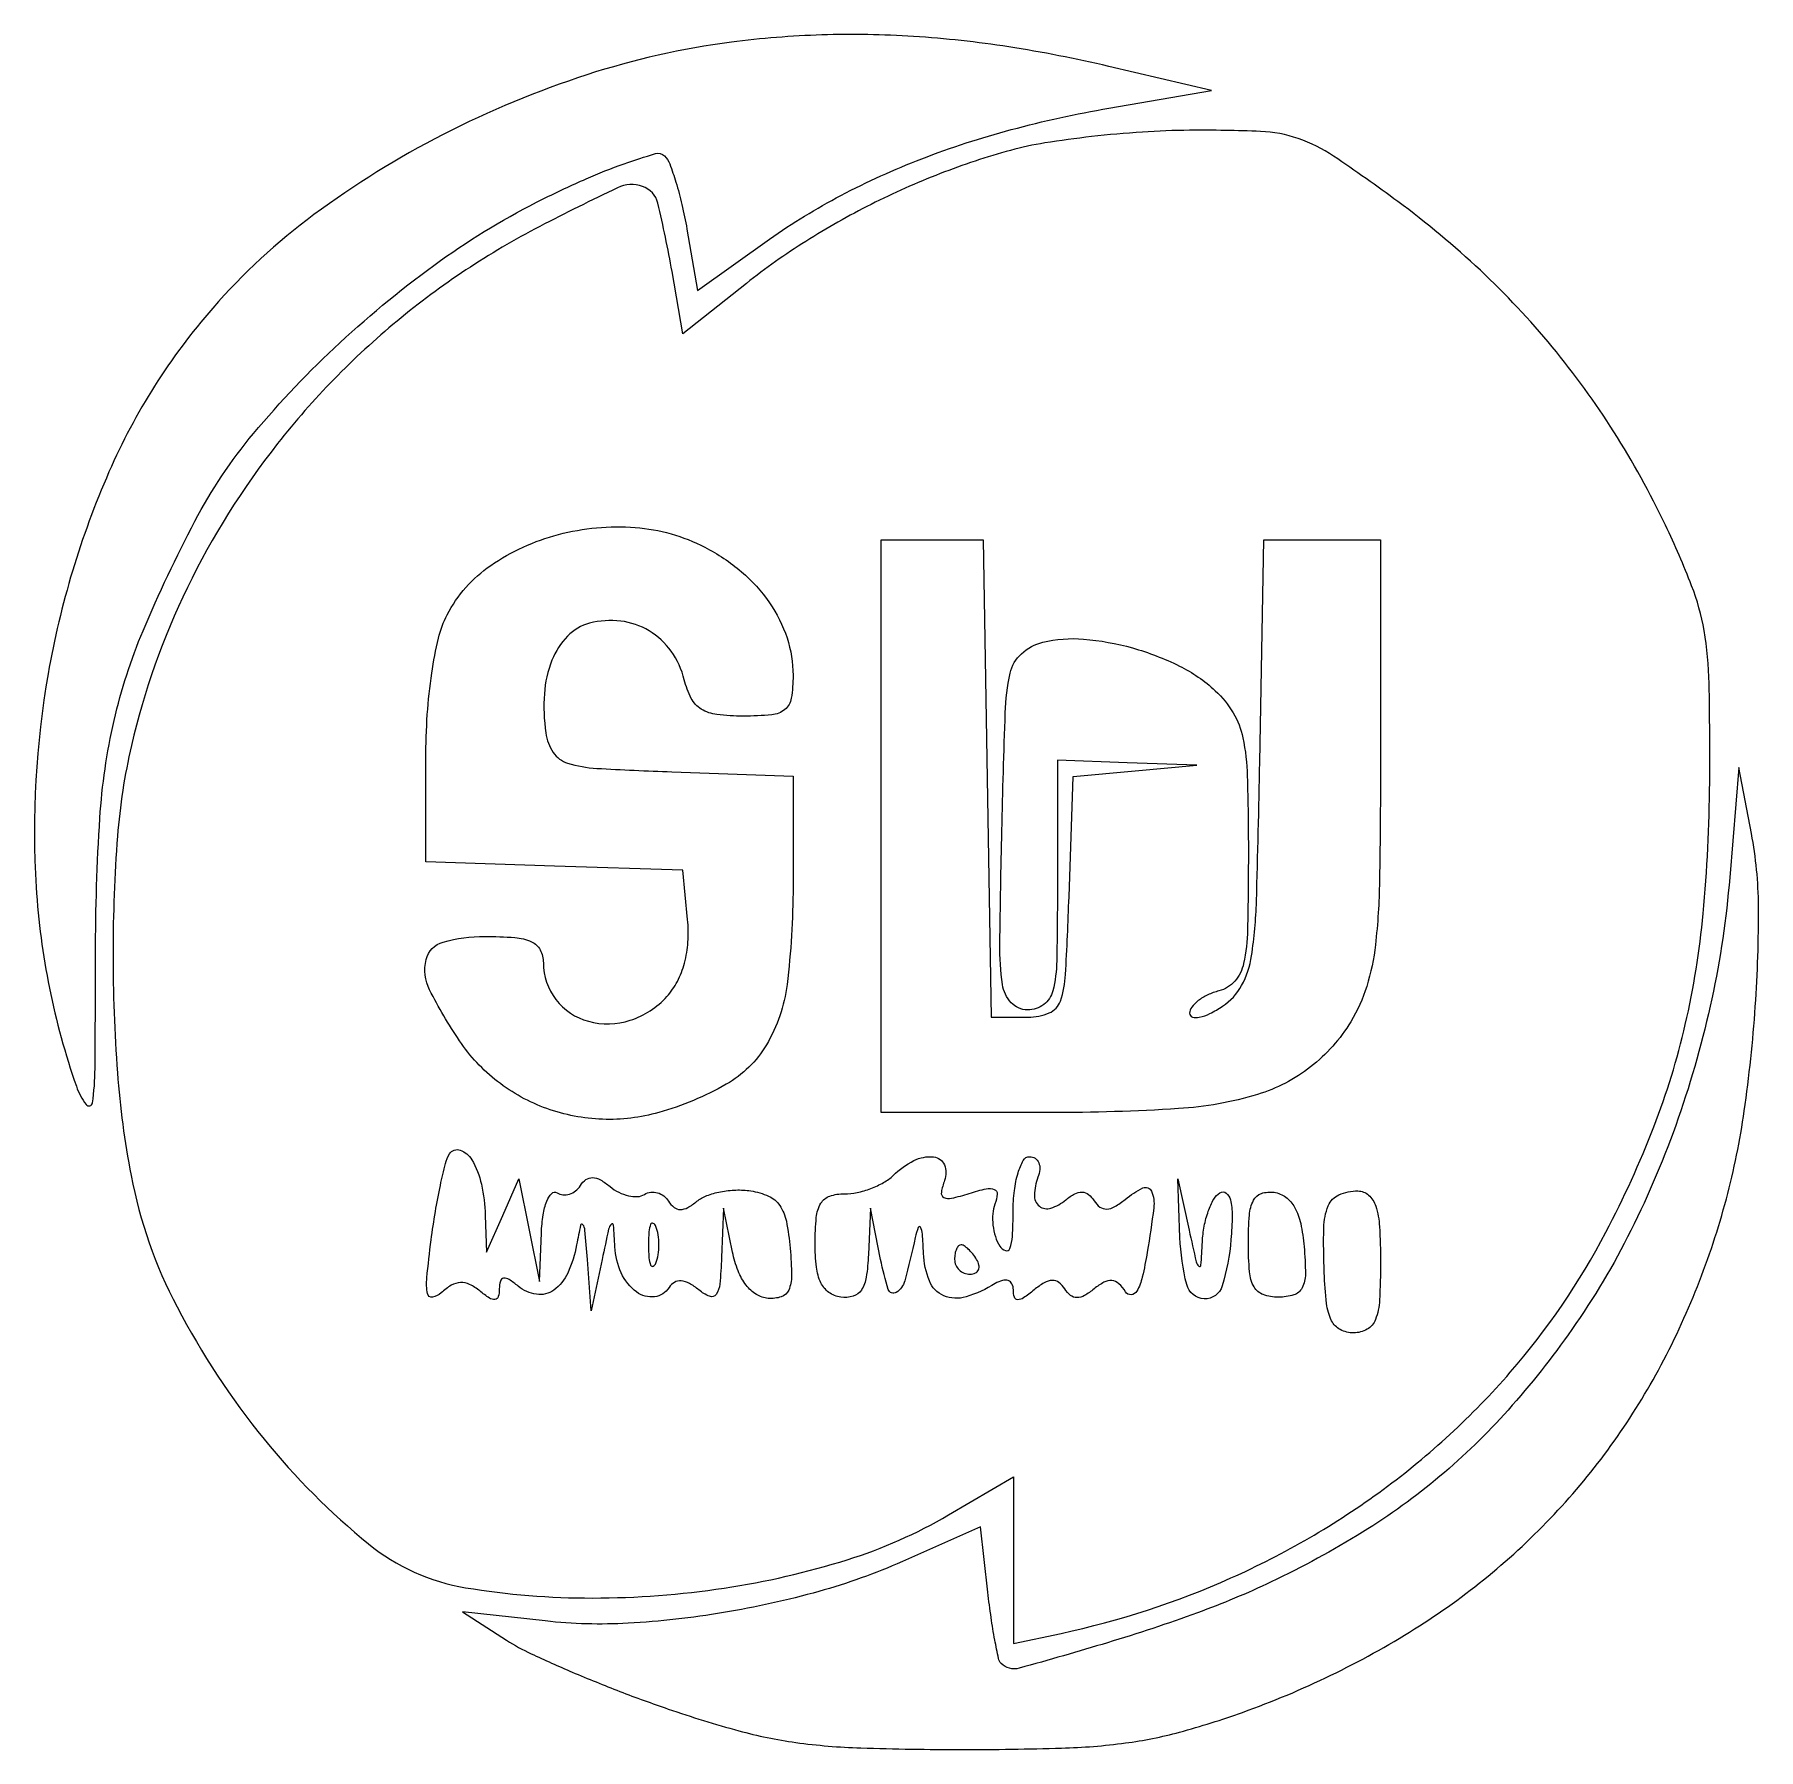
# Model space of a CAD drawing. Extents: x 1 to 119, y 2 to 118.
import ezdxf

# ---------------------------------------------------------------- set-up
doc = ezdxf.new("R2010")
doc.units = 0

msp = doc.modelspace()

# ---------------------------------------------------------------- linework, layer by layer
for points in [[(48.799176, 117.893292, 0.046184), (38.958909, 115.67295, 0.039911), (29.176388, 111.605941, 0.040699), (20.379204, 106.14997, 0.054529), (13.486694, 99.787388, 0.076235), (6.423995, 88.627403, 0.059735), (2.284138, 74.891338, 0.058857), (1.47128, 60.345066, 0.068778), (4.20488, 46.7968, 0.076628), (4.869812, 45.54835, 0.667908), (5.298863, 45.657573, 0.034124), (5.476959, 48.00953, 0.00168), (5.508079, 55.7968, -0.015826), (5.807329, 65.062443, -0.040439), (6.775605, 71.704094, -0.043507), (8.75115, 77.817445, -0.020935), (12.272599, 85.270725, -0.053191), (16.267596, 91.243468, -0.032052), (22.142905, 97.426395, -0.031343), (28.998082, 103.017195, -0.039976), (35.983978, 107.219778, -0.011897), (38.906624, 108.588137, -0.018427), (41.496731, 109.614372, -0.013162), (43.62794, 110.306621, -0.274913), (44.251931, 110.148069, -0.106977), (44.601219, 109.605828, -0.015667), (45.024854, 108.360012, -0.017102), (45.434878, 106.832522, -0.013929), (45.771709, 105.172517), (46.5, 100.988452), (51.408237, 104.481581, -0.034004), (56.26128, 107.460652, -0.028505), (61.763316, 109.954561, -0.026809), (67.861162, 111.941332, -0.022531), (74.5, 113.400194), (81.5, 114.610831), (74.5, 116.247593, 0.018737), (67.682199, 117.57454, 0.022707), (61.207466, 118.285395, 0.023733), (54.953673, 118.388524, 0.024668)], [(67.812901, 110.530239, 0.025383), (63.011755, 108.941782, 0.024111), (58.31101, 106.85111, 0.024265), (53.864009, 104.333103, 0.026608), (49.82212, 101.466205), (45.5, 98.040998), (44.760218, 102.270499, 0.015702), (43.792502, 106.935038, 0.256829), (42.754711, 108.074455, 0.195539), (41.053541, 107.977459, 0.009021), (35.758705, 105.346199, 0.053176), (26.04091, 98.90276, 0.053182), (17.901071, 90.554887, 0.053632), (11.762363, 80.749463, 0.055967), (7.955329, 70, 0.038088), (7.006141, 63.820888, 0.018854), (6.699892, 55.886537, 0.018743), (6.999244, 47.712512, 0.029124), (7.929712, 40.721536, 0.073032), (11.060122, 31.768295, 0.049898), (16.991972, 22.751238, 0.05142), (24.099638, 15.628448, 0.130721), (30.704394, 12.649249, 0.041253), (39.350198, 11.944661, 0.03713), (48.31075, 12.621293, 0.038457), (56.693013, 14.55277, 0.056747), (63.590443, 17.605871), (68, 20.190044), (68, 14.515567), (68, 8.841089), (71.25, 9.539749, 0.051765), (82.815665, 13.310818, 0.054084), (93.178039, 19.33631, 0.055171), (101.830581, 27.316275, 0.058251), (108.348695, 36.859893, 0.028284), (111.610525, 44.042378, 0.035819), (113.751257, 51.008978, 0.03366), (114.962274, 58.550346, 0.02095), (115.410445, 67.5, 0.0069), (115.372416, 74.220095, 0.037727), (115.028461, 77.834489, 0.050347), (114.182006, 80.882242, 0.018342), (112.401141, 85, 0.029927), (108.885367, 91.364149, 0.03156), (104.690876, 97.145542, 0.031507), (99.795034, 102.361643, 0.029616), (94.184953, 107.037781, 0.010183), (89.805086, 110.133433, 0.066338), (87.396493, 111.334036, 0.071963), (84.836381, 111.816475, 0.013124), (80, 111.895491, 0.014153), (76.785147, 111.772578, 0.011261), (73.32629, 111.463789, 0.011423), (70.132437, 111.031918, 0.027884)], [(46.988956, 83.505711, -0.056325), (49.487004, 81.833923, -0.066445), (51.394898, 79.726684, -0.071018), (52.589944, 77.322483, -0.080045), (53, 74.777494, -0.03847), (52.879661, 73.215757, -0.184763), (52.444726, 72.454734, -0.149782), (51.551879, 72.088949, -0.022872), (49.608408, 72, -0.02968), (47.818711, 72.106329, -0.108774), (46.752745, 72.477869, -0.136189), (46.073727, 73.209663, -0.057912), (45.596601, 74.471135, 0.092577), (44.703944, 76.414796, 0.104452), (43.199214, 77.80955, 0.104998), (41.265757, 78.47204, 0.094444), (39.150735, 78.329167, 0.137681), (37.650918, 77.451566, 0.097325), (36.585847, 75.803343, 0.078243), (36.068958, 73.529165, 0.052031), (36.16712, 70.851713, 0.112768), (36.673645, 69.526952, 0.172268), (37.65087, 68.799636, 0.060638), (39.633384, 68.443984, 0.005297), (44.75, 68.209558), (53, 67.919115), (53, 60.393816, -0.03069), (52.590157, 53.722951, -0.103715), (51.185289, 49.613572, -0.129798), (48.454881, 46.931117, -0.061043), (43.857821, 45.006712, -0.077419), (40.024636, 44.544563, -0.078), (36.242974, 45.272752, -0.078506), (32.886427, 47.117812, -0.079963), (30.286557, 49.897883, -0.030715), (28.256853, 53.35474, -0.178419), (28.015426, 55.419702, -0.272762), (29.175687, 56.617929, -0.067333), (32, 57, -0.018269), (34.060015, 56.924705, -0.08767), (35.194444, 56.6375, -0.167991), (35.782894, 56.082973, -0.121136), (36, 55.2, 0.165907), (36.854027, 52.697031, 0.163196), (39.065431, 51.217591, 0.146435), (41.920259, 51.288185, 0.130663), (44.415347, 52.90646, 0.065724), (45.124819, 53.933971, 0.052939), (45.607162, 55.187711, 0.048888), (45.843017, 56.614786, 0.040424), (45.820335, 58.15646), (45.5, 61.5), (36.75, 61.788933), (28, 62.077866), (28, 69.088593, -0.016571), (28.100203, 72.111177, -0.020068), (28.401496, 74.93194, -0.021706), (28.859179, 77.312451, -0.061051), (29.448089, 78.899616, -0.123684), (32.413233, 82.257484, -0.086343), (37.028549, 84.368877, -0.083139), (42.259984, 84.845722, -0.100903)], [(66.225229, 67.75), (66.5, 51.5), (69, 51.5, 0.098967), (70.446536, 51.78915, 0.21526), (71.203706, 52.598398, 0.068693), (71.554018, 54.41068, 0.004613), (71.789545, 59.694434), (72.079089, 67.888869), (76.289545, 68.269727), (80.5, 68.650586), (75.75, 68.825293), (71, 69), (71, 60.5, -0.004818), (70.950217, 55.333891, -0.053864), (70.690271, 53.296397, -0.176964), (70.0722, 52.362869, -0.16027), (68.969221, 52, -0.208206), (67.853069, 52.485841, -0.153004), (67.263805, 53.718117, -0.038636), (67.083691, 56.478289, -0.002732), (67.219221, 64.206464, -0.002824), (67.448919, 72.22253, -0.044846), (67.785295, 74.9229, -0.154946), (68.547086, 76.250289, -0.125847), (70, 77.028923, -0.08188), (72.784397, 77.247081, -0.047165), (76.102144, 76.645185, -0.046695), (79.304492, 75.413976, -0.071476), (81.75, 73.729835, -0.071909), (82.966934, 72.229376, -0.084214), (83.628677, 70.522411, -0.043632), (83.929061, 67.912605, -0.006846), (84, 62.732066, -0.005254), (83.944585, 57.458572, -0.046962), (83.679282, 55.159181, -0.128036), (83.078767, 53.957451, -0.150347), (82, 53.289749, 0.04428), (81.234731, 53.015355, 0.054988), (80.5875, 52.625053, 0.065131), (80.144489, 52.184523, 0.166033), (80, 51.761397, 0.332485), (80.190099, 51.507124, 0.125666), (80.660938, 51.489777, 0.063584), (81.386102, 51.746451, 0.029629), (82.25, 52.24849, 0.122312), (83.536004, 53.652069, 0.087089), (84.219017, 55.682104, 0.030508), (84.55288, 59.38915, 0.002645), (84.776046, 68.870462), (85.052092, 84), (89.026046, 84), (93, 84), (92.996262, 69.25, -0.003851), (92.928787, 60.768155, -0.023963), (92.652639, 56.430195, -0.047246), (92.061025, 53.597755, -0.061873), (90.974365, 51.189824, -0.089977), (88.238489, 48.114052, -0.092847), (84.624761, 46.236455, -0.058107), (79.248908, 45.269669, -0.015465), (70.532119, 45), (59, 45), (59, 64.5), (59, 84), (62.475229, 84), (65.950457, 84)], [(116.772535, 61, -0.032538), (115.555759, 52.754967, -0.031129), (113.268526, 44.611382, -0.031705), (110.043108, 36.970529, -0.037373), (106.024175, 30.22834, -0.028737), (101.683604, 24.746288, -0.036336), (97.047802, 20.242176, -0.036082), (91.781244, 16.432676, -0.027715), (85.544904, 13.036529, -0.023424), (80.533016, 10.938704, -0.014102), (74.417045, 8.902634, -0.006172), (68.401, 7.167326, -0.26974), (67.1753, 7.491367, -0.144081), (66.993343, 7.825065, -0.006878), (66.738771, 9.085711, -0.010795), (66.486373, 10.61171, -0.007521), (66.264761, 12.343402), (65.764061, 16.785599), (60.444175, 14.432892, -0.035989), (54.762383, 12.394597, -0.026853), (48.261731, 10.94911, -0.027172), (41.770492, 10.227076, -0.041939), (36.129912, 10.381565), (30.5, 11.010265), (33.5, 9.074565, 0.033754), (35.168664, 8.150942, 0.008791), (37.96875, 6.898921, 0.008896), (41.217193, 5.582209, 0.008982), (44.5, 4.386334, 0.016074), (49.30931, 2.902676, 0.032514), (53.190085, 2.107583, 0.026567), (57.611351, 1.735515, 0.007577), (64.5, 1.627484, 0.007301), (71.28608, 1.723005, 0.025775), (75.631418, 2.072319, 0.033344), (79.311622, 2.812273, 0.019529), (83.602042, 4.158919, 0.054116), (95.315236, 9.836046, 0.06404), (104.820184, 17.638531, 0.065136), (111.920532, 27.470407, 0.058936), (116.545887, 39.130963, 0.029422), (117.766192, 45.118113, 0.018459), (118.517708, 52.226825, 0.018381), (118.733845, 59.05238, 0.046234), (118.249896, 64), (117.38489, 68.5)], [(32.048074, 38), (32.126773, 35.5), (33.232003, 38), (34.337234, 40.5), (35.036976, 37), (35.736718, 33.5), (35.868359, 36.809017, -0.02742), (35.98497, 38.038177, -0.055382), (36.234783, 38.977007, -0.099044), (36.566485, 39.496614, -0.353391), (36.930902, 39.542705, 0.113635), (37.336535, 39.405, 0.10029), (37.781676, 39.449185, 0.093945), (38.198049, 39.669239, 0.086135), (38.519929, 40.032246, -0.099518), (38.900913, 40.439602, -0.165203), (39.346662, 40.574081, -0.121997), (39.883695, 40.421262, -0.043201), (40.545223, 39.962468, 0.057017), (41.140593, 39.57341, 0.060429), (41.797105, 39.338079, 0.067674), (42.413159, 39.283517, 0.127374), (42.887097, 39.430222, -0.108449), (43.309405, 39.578431, -0.099695), (43.768808, 39.542863, -0.095476), (44.194595, 39.328514, -0.090362), (44.519929, 38.967754, 0.090007), (44.896235, 38.549881, 0.165697), (45.324361, 38.403357, 0.128746), (45.832713, 38.535732, 0.045506), (46.458021, 38.96516, -0.084686), (47.119257, 39.347064, -0.041191), (48.061417, 39.610304, -0.039301), (49.11339, 39.728148, -0.045564), (50.118993, 39.669687, -0.068257), (51.331513, 39.313869, -0.137725), (52.089967, 38.680882, -0.101922), (52.543541, 37.60344, -0.027483), (52.804281, 35.758033, -0.018017), (52.897333, 33.875171, -0.10746), (52.702398, 32.917199, -0.212452), (52.197006, 32.458252, -0.100436), (51.304281, 32.352064, -0.119846), (50.502965, 32.617935, -0.089224), (49.810365, 33.246408, -0.071044), (49.260381, 34.220313, -0.042263), (48.881641, 35.5), (48.263282, 38.5), (48.131641, 35.127555, -0.013065), (48.013996, 33.324191, -0.130722), (47.756244, 32.620792, -0.349805), (47.315675, 32.490961, -0.076725), (46.589028, 32.926114, 0.046256), (45.941465, 33.369399, 0.106971), (45.380417, 33.539698, 0.149374), (44.918484, 33.43883, 0.127098), (44.557003, 33.092232, -0.228413), (43.564109, 32.458477, -0.192885), (42.348947, 32.784485, -0.12496), (41.303215, 34.080392, -0.09543), (40.868359, 35.856989, 0.006175), (40.775856, 37.344255, 0.639255), (40.628328, 37.399576, 0.144724), (40.445991, 37.069378, 0.002405), (40, 35), (39.263282, 31.5), (38.995459, 35, 0.002874), (38.831353, 36.993891, 0.136924), (38.690506, 37.368057, 0.645864), (38.533106, 37.334787, 0.007952), (38.263003, 36, -0.059099), (37.664106, 34.076323, -0.13439), (36.706481, 32.909061, -0.192277), (35.530962, 32.625572, -0.138233), (34.283538, 33.179647, 0.028926), (33.668608, 33.632623, 0.180966), (33.293838, 33.716035, 0.298402), (33.071264, 33.521199, 0.068049), (33, 33, -0.066831), (32.928709, 32.469015, -0.307651), (32.704787, 32.277733, -0.176563), (32.323708, 32.370788, -0.025931), (31.676206, 32.853762, 0.060386), (30.98248, 33.300476, 0.125641), (30.356461, 33.428356, 0.121934), (29.733221, 33.2416, 0.055094), (29.046578, 32.726206, -0.147035), (28.457261, 32.432773, -0.409125), (28.113421, 32.671399, -0.071957), (28.066431, 33.744883, -0.007012), (28.362608, 36.33293, -0.009348), (28.647053, 38.258421, -0.011418), (28.987674, 40.046937, -0.010004), (29.336567, 41.530095, -0.075778), (29.617236, 42.189693, -0.351388), (30.337977, 42.445781, -0.179555), (31.1261, 41.795655, -0.076873), (31.781785, 40.116541, -0.046877)], [(63.317343, 40.384601, 0.049477), (63.097498, 39.582551, 0.324591), (63.271664, 39.230189, 0.181196), (63.789709, 39.164828, 0.018586), (65, 39.5, -0.019724), (66.157193, 39.817633, -0.15692), (66.702689, 39.772331, -0.326188), (66.89866, 39.449824, -0.070572), (66.743792, 38.774716, 0.072905), (66.595408, 38.113816, 0.047822), (66.611248, 37.33237, 0.047288), (66.776997, 36.55603, 0.064971), (67.077207, 35.909316, 0.169268), (67.458982, 35.606187, 0.404248), (67.757911, 35.744229, 0.079196), (67.936206, 36.57343, 0.012413), (67.984687, 38.25, -0.027866), (68.070807, 39.688387, -0.043847), (68.320327, 40.89965, -0.054492), (68.678901, 41.74853, -0.271985), (69.106989, 42, -0.145904), (69.484507, 41.887441, -0.152631), (69.730736, 41.588094, -0.118371), (69.799262, 41.133994, -0.070249), (69.67589, 40.597766, 0.082616), (69.429557, 39.392164, 0.235305), (69.773425, 38.633409, 0.256868), (70.552112, 38.491536, 0.092784), (71.568963, 39.057234, -0.050038), (72.17687, 39.466671, -0.13134), (72.684536, 39.58637, -0.161163), (73.118294, 39.428425, -0.08733), (73.5, 39, 0.0967), (73.896794, 38.570962, 0.17064), (74.353423, 38.432907, 0.122886), (74.907987, 38.597776, 0.039822), (75.613194, 39.093942, -0.061433), (76.81993, 39.867444, -0.429074), (77.405676, 39.644736, -0.131059), (77.560305, 38.516454, -0.010372), (77.119283, 35.5, -0.015769), (76.779453, 33.801388, -0.068412), (76.41294, 32.843975, -0.255415), (76.028459, 32.598379, -0.276573), (75.635694, 32.798558, 0.065971), (75.179242, 33.349876, 0.164834), (74.708152, 33.560689, 0.147929), (74.170406, 33.451859, 0.049869), (73.5, 33, -0.042198), (72.841757, 32.541528, -0.131763), (72.324778, 32.402883, -0.171511), (71.891284, 32.556088, -0.084648), (71.5, 33, 0.09412), (71.104448, 33.432105, 0.170936), (70.652727, 33.573447, 0.124697), (70.106163, 33.414226, 0.040308), (69.410972, 32.926114, -0.0201), (68.696402, 32.380036, -0.156189), (68.300778, 32.256587, -0.32945), (68.074601, 32.426366, -0.072722), (68, 32.936572, 0.114567), (67.905838, 33.342127, 0.199127), (67.65039, 33.566808, 0.155387), (67.255279, 33.574705, 0.06641), (66.767581, 33.356357, -0.063953), (64.777091, 32.453474, -0.176143), (63.26139, 32.530231, -0.20138), (62.279544, 33.53463, -0.084951), (61.883999, 35.417119, 0.007791), (61.814229, 36.727536, 0.102212), (61.684054, 37.193375, 0.654267), (61.523976, 37.183092, 0.032548), (61.325449, 36.5, -0.010868), (60.602921, 33.541091, -0.188258), (60.025386, 32.754611, -0.493208), (59.483016, 32.953304, -0.026655), (58.96054, 35), (58.263282, 38.5), (58.131641, 35.338484, -0.02652), (57.984893, 33.792554, -0.107197), (57.652114, 32.911785, -0.179551), (57.089778, 32.492529, -0.108186), (56.25, 32.433813, -0.118385), (55.442837, 32.757516, -0.127655), (54.89736, 33.405412, -0.083533), (54.591349, 34.472933, -0.02813), (54.5, 36.095329, -0.0235), (54.583087, 37.862156, -0.110499), (54.895109, 38.822689, -0.178278), (55.49957, 39.315256, -0.085912), (56.5, 39.47619, 0.054695), (57.3626, 39.560454, 0.038342), (58.30067, 39.833557, 0.038759), (59.169684, 40.239945, 0.063119), (59.821429, 40.72619, -0.073823), (61.227073, 41.728997, -0.143395), (62.570405, 41.983789, -0.276736), (63.303041, 41.441309, -0.19229)], [(80.868359, 36.190983, -0.035127), (80.997413, 37.269373, -0.038544), (81.274564, 38.285079, -0.041865), (81.646951, 39.103279, -0.127288), (82.066327, 39.540993, -0.313559), (82.48954, 39.518064, -0.171175), (82.783081, 39.060009, -0.06146), (82.89674, 38.012515, -0.016826), (82.816327, 36.35001, -0.052408), (82.220356, 33.195032, -0.343236), (80.992261, 32.321795, -0.332198), (79.801887, 33.293545, -0.051477), (79.343974, 36.5), (79.187949, 40.5), (79.962333, 37, 0.002099), (80.447827, 34.848565, 0.155168), (80.628416, 34.54317, 0.62362), (80.774417, 34.602557, 0.005096)], [(87.79759, 35.874549, -0.019801), (87.884807, 34.002188, -0.11978), (87.663435, 33.062973, -0.203112), (87.098556, 32.587061, -0.074978), (86.04759, 32.428571, -0.085579), (85.003368, 32.608617, -0.182885), (84.388454, 33.129984, -0.106793), (84.079057, 34.155596, -0.020055), (84, 36.125802, -0.01878), (84.071506, 38.028945, -0.099019), (84.351343, 39.030306, -0.197413), (84.89056, 39.494796, -0.11649), (85.75, 39.571779, -0.125777), (86.547506, 39.241311, -0.10588), (87.149754, 38.550123, -0.073972), (87.562785, 37.446435, -0.031078)], [(93, 34.833333, -0.012918), (92.932672, 32.227835, -0.078), (92.655031, 30.90811, -0.173262), (92.091664, 30.247553, -0.131125), (91.163934, 30, -0.121215), (90.25645, 30.223283, -0.160138), (89.667066, 30.83024, -0.085244), (89.327466, 31.997793, -0.018455), (89.167184, 34.10075, -0.014201), (89.134228, 37.162128, -0.093397), (89.443341, 38.657145, -0.195108), (90.171272, 39.399606, -0.102837), (91.456011, 39.666667, -0.186494), (92.188339, 39.383675, -0.131778), (92.670139, 38.634062, -0.062848), (92.930189, 37.234158, -0.014536)], [(43.157895, 36, 0.017491), (43.189089, 35.10856, 0.078554), (43.306058, 34.601562, 0.447206), (43.474999, 34.540618, 0.174857), (43.662281, 34.75, 0.057986), (43.818615, 35.320008, 0.037979), (43.87034, 36, 0.037979), (43.818615, 36.679992, 0.057986), (43.662281, 37.25, 0.174857), (43.474999, 37.459382, 0.447206), (43.306058, 37.398438, 0.078554), (43.189089, 36.89144, 0.017491)], [(64, 35, 0.105053), (64.081062, 34.618444, 0.099167), (64.311086, 34.29375, 0.09642), (64.654762, 34.076123, 0.093332), (65.059017, 34, 0.108972), (65.413961, 34.078288, 0.182303), (65.6254, 34.29375, 0.161196), (65.656512, 34.6179, 0.082592), (65.5, 35, 0.029505), (65.231006, 35.382774, 0.035638), (64.933975, 35.70625, 0.038439), (64.65171, 35.934461, 0.151918), (64.440983, 36, 0.210953), (64.272352, 35.92554, 0.081139), (64.129539, 35.70625, 0.061769), (64.032345, 35.382849, 0.042167)]]:
    msp.add_lwpolyline(points, format="xyb", close=True)

doc.saveas('drawing.dxf')
